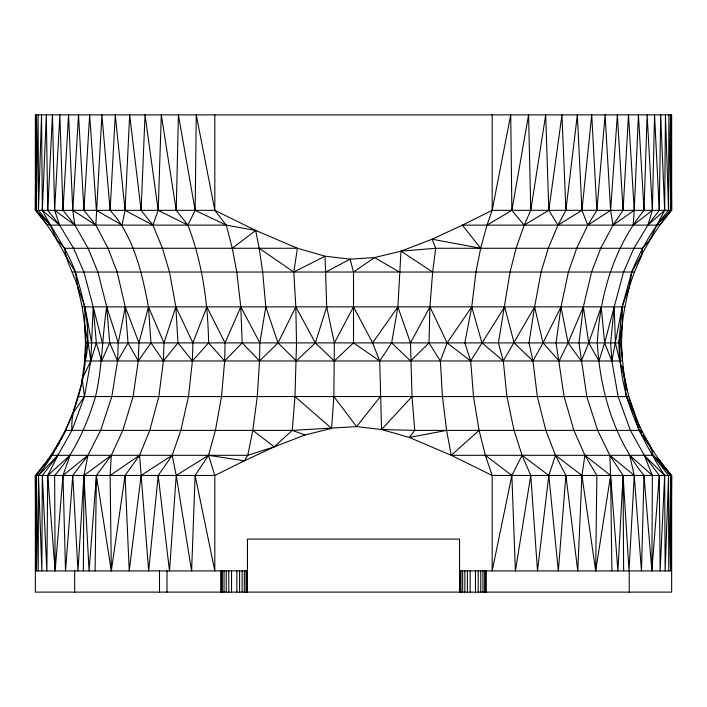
<?xml version="1.0" encoding="UTF-8"?>
<svg xmlns="http://www.w3.org/2000/svg" width="707" height="707" viewBox="0 0 707 707"><rect width="100%" height="100%" fill="white"/><g stroke="black" fill="none" stroke-linecap="round" stroke-linejoin="round"><path stroke-width="1.06" d="M620.834 342.895L626.146 396.556L641.629 430.386L650.263 446.294L653.082 455.317L668.539 475.458L665.154 570.903L664.66 475.458C635.955 430.766 612.262 379.093 622.337 324.813C623.813 306.918 629.46 289.799 631.722 272.036C640.657 249.677 652.817 228.617 668.539 210.333L665.455 114.888L664.66 210.333L647.868 225.126L659.269 210.333L654.549 114.888L652.367 210.333L633.18 225.126L634.232 210.333L628.488 114.888L623.07 210.333L613.022 225.126L600.72 248.272L591.573 272.036L583.363 306.873L588.737 342.895L598.979 360.977L604.618 342.895L623.53 272.036L633.914 248.272L647.868 225.126L652.367 210.333L647.126 114.888L644.006 210.333C613.747 247.671 599.792 295.446 597.3 342.895C600.031 390.335 613.773 438.057 644.006 475.458L651.872 570.903L652.367 475.458L644.263 455.317L630.414 430.386L618.121 396.556L611.873 360.977L622.125 306.873L631.722 272.036L650.263 239.496L660.294 224.428L671.65 210.333L671.65 114.888L35.35 114.888L35.35 210.333L214.822 210.333L255.687 230.447L297.426 248.272L325.061 256.199L326.696 306.873L334.376 342.895L333.854 396.556L331.601 428.407L304.991 434.955L274.254 446.842L247.777 455.317L51.735 455.317L35.35 475.458L35.35 592.113L671.65 592.113L671.65 475.458L657.784 458.339M668.539 210.333L668.893 114.888L670.872 210.333L660.294 224.428L656.794 225.126L462.316 225.144L432.136 239.222L400.993 251.179L374.542 257.551L350.08 259.16L325.061 256.199L293.776 272.036L259.177 248.272L255.687 230.447L226.258 225.126L50.33 225.126L46.706 224.428L35.35 210.333L36.039 114.888L36.128 210.333C48.323 225.453 58.504 241.971 67.572 259.098M47.731 210.333L52.451 114.888L54.633 210.333L59.618 225.126L42.34 210.333L46.326 114.888L47.731 210.333L59.618 225.126L73.546 248.272L83.912 272.036L93.209 306.873L96.338 342.895L90.805 360.977L84.451 396.556L71.955 430.386L57.877 455.317L42.34 475.458L41.846 570.903L38.461 475.458C63.17 441.734 81.093 402.857 85.353 360.977C92.06 331.194 83.983 300.59 75.393 272.036C67.527 249.792 52.91 231.198 42.34 210.333L41.545 114.888L38.461 210.333L50.33 225.126L56.737 239.496L64.699 248.272C66.467 263.941 76.056 277.727 79.652 293.158M83.382 570.903L83.93 475.458L87.968 455.317L100.615 430.386L111.839 396.556L117.548 360.977L118.263 342.895L125.28 306.873L117.132 272.036L108.047 248.272L95.834 225.126L83.93 210.333L78.512 114.888L72.768 210.333L74.889 225.126L88.092 248.272L97.919 272.036L106.73 306.873L118.263 342.895M623.07 210.333L617.361 114.888L610.601 210.333L587.791 225.126L581.941 210.333L577.336 114.888L565.892 210.333L557.982 225.126L548.287 248.272L541.076 272.036L534.607 306.873L543.02 342.895L559.14 360.977L568.057 342.895L583.363 306.873L578.971 342.895L586.801 396.556L597.636 430.386L609.849 455.317L623.07 475.458L617.909 570.903L610.601 475.458L584.919 455.317L581.941 475.458L595.674 570.903L596.867 475.458L584.919 455.317L573.898 430.386L564.115 396.556L556.056 342.895L561.013 306.873L568.419 272.036L576.682 248.272L587.791 225.126L596.867 210.333L605.095 114.888L610.601 210.333L613.022 225.126L634.232 210.333L638.43 114.888L644.006 210.333M95.091 570.903L96.399 475.458L111.308 455.317L122.841 430.386L133.084 396.556L138.289 360.977L138.943 342.895L148.479 306.873C141.939 272.973 134.038 236.651 110.133 210.333L101.905 114.888L95.834 225.126L72.768 210.333L68.57 114.888L62.994 210.333L74.889 225.126L54.633 210.333L59.874 114.888L62.994 210.333M659.269 210.333L660.674 114.888L664.66 210.333L656.794 225.126L650.263 239.496L642.416 248.272L641.629 255.404L634.471 272.036L622.125 306.873L618.793 342.895L619.703 360.977L624.785 378.917L628.841 396.556L637.873 422.556M259.177 248.272L262.677 272.036L265.805 306.873L259.84 342.895L259.549 360.977L257.277 396.556L252.806 430.386L247.777 455.317L244.375 460.805L214.822 475.458L35.35 475.458L36.075 570.903L36.128 475.458L46.706 461.362L59.282 442.759M82.056 380.985L84.663 360.977L85.485 342.895L84.663 324.813L84.981 306.873L77.805 287.086M208.6 342.895L192.392 360.977L177.987 342.895L175.849 306.873L169.503 272.036L162.433 248.272L152.924 225.126L141.108 210.333L145.032 114.888L158.191 210.333L187.903 225.126L176.229 210.333L178.411 114.888L195.141 210.333L187.903 225.126C202.352 262.624 207.938 302.879 208.6 342.895L224.658 360.977L221.547 396.556L215.414 430.386L208.512 455.317L195.141 475.458L191.606 570.903L176.229 475.458L172.199 455.317L180.833 430.386L188.495 396.556L192.392 360.977L192.887 342.895L206.833 306.873L225.056 342.895L224.658 360.977L242.165 342.895L240.804 306.873L236.783 272.036L232.294 248.272L226.258 225.126L214.822 210.333L196.272 114.888L195.141 210.333L226.258 225.126M628.885 398.58L634.471 413.754L638.81 430.386L660.294 461.362L670.872 475.458L670.925 570.903L671.65 475.458L492.178 475.458L451.252 455.308L446.585 430.386L442.449 396.556L440.355 360.977L429.008 342.895L429.927 306.873L432.657 272.036L435.698 248.272L432.136 239.222L480.68 248.272L487.008 225.126L492.178 210.333L510.728 114.888L511.859 210.333L524.161 225.126L516.075 248.272L510.056 272.036L498.4 342.895L503.296 360.977L506.919 396.556L514.042 430.386L522.075 455.317L530.771 475.458L537.497 570.903L548.809 475.458L555.472 455.317L545.857 430.386L537.311 396.556L532.972 360.977L529.013 342.895L534.607 306.873L503.296 360.977L481.944 342.895L471.746 306.873L475.97 272.036L480.68 248.272L462.316 225.144L492.178 210.333L671.65 210.333L670.961 114.888L670.872 210.333L656.794 225.126M644.006 475.458L641.479 570.903L634.232 475.458L629.751 455.317L652.367 475.458M192.887 342.895L175.849 306.873L163.98 342.895L163.405 360.977L158.81 396.556L149.76 430.386L139.571 455.317L125.059 475.458L111.326 570.903L96.399 475.458L89.091 570.903L83.93 475.458L111.308 455.317L110.133 475.458L111.326 570.903M71.955 430.386C70.373 411.297 80.183 394.25 83.117 375.744M125.059 475.458L129.231 570.903L141.108 475.458L172.199 455.317L158.191 475.458L169.503 570.903L176.229 475.458L208.512 455.317L244.375 460.805L274.254 446.842L292.256 430.386L294.969 396.556L296.525 342.895L295.835 306.873L293.776 272.036L297.426 248.272L64.699 248.272M138.943 342.895L125.28 306.873L128.029 342.895L117.548 360.977L109.7 342.895L106.73 306.873C102.082 336.735 102.453 367.03 95.525 396.556C86.934 425.154 74.597 452.904 54.633 475.458L55.128 570.903L62.994 475.458L70.037 455.317L47.731 475.458L46.874 570.903L42.34 475.458M55.128 570.903L47.731 475.458L57.877 455.317L38.461 475.458L38.24 570.903L36.128 475.458L51.735 455.317L65.371 430.386L72.529 413.754L84.451 396.556L82.215 378.917L90.805 360.977L93.209 306.873L102.382 342.895M85.353 360.977L86.166 342.895L84.663 324.813L82.215 306.873L78.159 289.234L75.393 272.036L65.371 255.404L65.141 253.371M642.416 248.272L435.698 248.272L400.993 251.179L397.891 306.873L391.643 342.895L379.721 360.977L381.568 429.538L409.326 437.439L451.252 455.308L653.082 455.317L660.294 461.362M85.194 354.596L84.663 360.977L622.337 360.977L621.515 342.895L622.337 324.813L622.125 306.873M110.133 210.333L115.268 114.888L125.059 210.333L122.019 225.126L96.399 210.333L89.639 114.888L83.93 210.333M83.93 475.458L77.973 570.903L72.768 475.458L87.968 455.317L62.994 475.458L65.521 570.903L72.768 475.458M651.872 570.903L659.269 475.458L644.263 455.317L664.66 475.458L660.126 570.903L659.269 475.458M565.892 475.458L577.769 570.903L581.941 475.458L555.472 455.317L565.892 475.458L558.336 570.903L548.809 475.458L522.075 455.317L511.859 475.458L492.178 570.903L492.178 475.458L485.373 455.317L479.09 430.386L473.513 396.556L470.685 360.977L464.835 342.895L471.746 306.873L447.16 342.895L440.355 360.977M85.635 349.276L85.901 346.085M641.823 253.371L641.629 255.404L639.402 259.098M158.191 475.458L148.664 570.903L139.571 455.317L110.133 475.458M565.892 210.333L561.968 114.888L548.809 210.333L524.161 225.126L530.771 210.333L545.698 114.888L548.809 210.333L557.982 225.126L581.941 210.333L591.732 114.888L596.867 210.333M595.674 570.903L610.601 475.458L609.849 455.317L634.232 475.458L629.027 570.903L623.07 475.458L623.618 570.903M530.771 475.458L515.394 570.903L511.859 475.458L485.373 455.317M629.186 287.086L627.321 293.158M618.793 342.895L622.337 324.813M71.442 417.917L73.917 410.891M326.696 306.873L315.357 342.895L296.357 360.977L277.992 342.895L265.805 306.873M225.056 342.895L240.804 306.873L259.84 342.895M650.263 239.496L651.12 237.579M109.7 342.895L101.614 360.977L96.338 342.895M334.376 342.895L353.5 306.873L372.624 342.895L379.721 360.977L353.5 342.895L353.5 272.036L350.08 259.16L325.733 272.036M446.585 430.386L409.326 437.439L414.744 430.386L412.031 396.556L410.475 342.895L429.927 306.873L447.16 342.895L470.685 360.977L504.657 306.873L514.113 342.895L532.972 360.977L543.02 342.895L561.013 306.873L568.057 342.895L581.287 360.977L588.737 342.895L601.215 306.873L604.618 342.895L611.873 360.977L610.662 342.895L614.224 306.873L615.39 342.895L619.703 360.977M56.737 446.294L66.105 430.386M163.98 342.895L148.479 306.873L150.945 342.895L138.289 360.977L128.029 342.895M372.624 342.895L397.891 306.873L410.475 342.895M380.357 396.556L356.584 426.621L292.256 430.386L65.371 430.386M177.987 342.895L163.405 360.977L150.945 342.895M333.854 396.556L356.584 426.621L381.568 429.538L412.031 396.556M429.008 342.895L410.643 360.977L391.643 342.895M353.5 342.895L334.323 360.977L315.357 342.895L295.835 306.873L277.992 342.895L259.549 360.977L242.165 342.895M451.252 455.308L479.09 430.386M232.294 248.272L255.687 230.447M353.5 272.036L374.542 257.551L399.473 272.036M487.008 225.126L511.859 210.333L528.589 114.888L530.771 210.333M72.529 272.036L634.471 272.036M82.215 306.873L624.785 306.873M85.485 342.895L621.515 342.895M78.159 396.556L628.841 396.556M641.629 430.386L414.744 430.386L381.568 429.538M35.35 570.903L247.45 570.903M459.55 570.903L671.65 570.903M292.256 430.386L304.991 434.955M400.993 251.179L432.657 272.036M252.806 430.386L274.254 446.842M294.969 396.556L331.601 428.407M50.33 225.126L36.128 210.333L38.107 114.888L38.461 210.333M653.082 455.317L670.872 475.458L668.76 570.903L668.539 475.458M657.872 458.675L662.424 464.552M664.368 467.071L665.667 468.741M666.966 470.42L670.218 474.618M642 432.251L640.896 430.386L641.965 432.233M643.653 435.061L653.268 451.711M645.155 437.774L652.605 450.704M55.862 237.579L56.737 239.496M638.624 424.518L639.764 427.452M208.512 455.317L214.822 475.458L214.822 570.903L195.141 475.458M84.663 324.813L88.207 342.895L90.805 360.977M626.95 390.326L623.309 370.477M84.981 306.873L91.61 342.895M622.575 366.253L622.938 368.365M176.229 210.333L161.302 114.888L158.191 210.333L152.924 225.126L125.059 210.333L129.664 114.888L141.108 210.333M610.601 475.458L611.909 570.903M629.23 570.903L629.23 592.113M492.178 114.888L492.178 210.333M486.062 570.903L486.062 592.113M485.7 570.903L485.7 592.113M484.64 570.903L484.64 592.113M482.961 570.903L482.961 592.113M480.76 570.903L480.76 592.113M478.206 570.903L478.206 592.113M475.458 570.903L475.458 592.113M470.155 570.903L470.155 592.113M467.407 570.903L467.407 592.113M464.853 570.903L464.853 592.113M462.652 570.903L462.652 592.113M460.973 570.903L460.973 592.113M459.912 570.903L459.912 592.113M459.55 592.113L459.55 539.087L247.45 539.087L247.45 592.113M247.088 570.903L247.088 592.113M246.027 570.903L246.027 592.113M244.348 570.903L244.348 592.113M242.148 570.903L242.148 592.113M239.593 570.903L239.593 592.113M236.845 570.903L236.845 592.113M231.543 570.903L231.543 592.113M228.794 570.903L228.794 592.113M226.24 570.903L226.24 592.113M224.039 570.903L224.039 592.113M222.36 570.903L222.36 592.113M221.3 570.903L221.3 592.113M220.938 570.903L220.938 592.113M214.822 114.888L214.822 210.333M167.002 570.903L167.002 592.113M159.508 570.903L159.508 592.113M74.668 570.903L74.668 592.113"/></g></svg>
